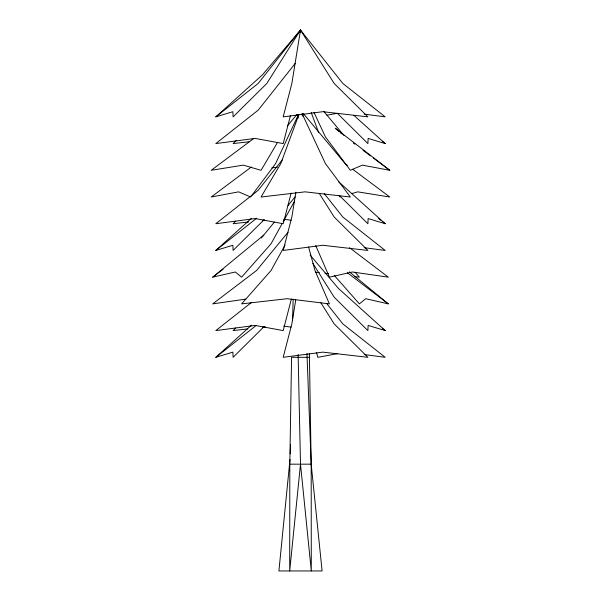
<?xml version="1.0" encoding="UTF-8"?>
<svg xmlns="http://www.w3.org/2000/svg" width="601" height="601" viewBox="0 0 601 601"><rect width="100%" height="100%" fill="white"/><g stroke="black" fill="none" stroke-linecap="round" stroke-linejoin="round"><path stroke-width="0.9" d="M300.5 464.167L311.295 570.95L311.183 464.167L309.44 357.31L291.56 357.31L289.817 464.167L289.705 570.95L300.5 464.167L298.126 354.492M215.804 116.872L258.152 83.479L300.5 30.05L291.846 83.479L283.199 116.872L322.775 111.696L367.895 116.872L334.194 83.479L300.5 30.05L266.806 83.479L233.105 116.872L232.872 111.696L215.804 116.872L262.479 74.794L300.5 30.05L300.485 31.928L300.5 30.05L342.848 83.479L385.196 116.872L364.153 114.107M292.559 320.739L293.153 299.17M298.096 118.194L298.194 114.445M300.447 31.928L300.5 30.05L300.8 31.891M306.968 353.553L311.183 464.167L322.091 570.95L278.909 570.95L289.998 459.48M290.215 453.853L290.576 444.485M295.88 192.185L291.846 217.051L283.199 250.444L322.775 245.276L367.895 250.444L334.194 217.051L319.326 193.484M295.73 299.959L291.846 323.916L283.199 357.31L322.775 352.133L367.895 357.31L334.194 323.916L320.814 302.701M290.448 115.61L283.199 143.586L255.147 138.41L215.804 143.586L258.152 110.193L295.279 63.353M291.147 193.049L283.199 223.73L255.147 218.561L215.804 223.73L258.152 190.337L282.515 159.596M291.38 299.005L283.199 330.595L255.147 325.419L215.804 330.595L251.579 302.378M298.885 114.573L280.78 163.622L261.059 197.015L305.135 191.847L350.353 197.015L325.426 163.622L302.085 113.589M298.524 114.438L275.574 163.622L251.203 196.279M282.38 223.219L271.059 243.766L241.61 277.166L235.269 271.99L212.694 277.166L263.824 235.089M283.289 221.574L294.61 201.027M285.099 245.005L271.059 270.488L241.61 303.881L287.173 298.705L329.416 303.881L314.962 270.488L308.591 246.936M277.497 142.475L261.059 170.301L243.262 165.132L211.206 170.301L253.622 138.576M261.345 237.996L274.394 222.107M288.044 205.504L295.159 196.835M288.044 232.219L256.597 270.488L212.694 303.881L245.832 299.103M287.406 125.864L296.932 114.468M236.411 140.311L233.105 143.586L249.685 141.686M235.75 221.115L233.105 223.73L248.761 221.934M264.162 219.673L233.105 250.444L232.872 245.276L215.804 250.444L251.331 218.418M235.75 327.973L233.105 330.595L247.837 328.905M264.162 326.531L233.105 357.31L232.872 352.133L215.804 357.31L251.331 325.276M215.804 250.444L256.695 218.208M215.804 357.31L255.966 325.644M212.694 277.166L223.114 269.24M251.391 166.965L211.206 197.015L238.627 191.847L250.647 197.015M351.51 193.657L357.738 191.847L389.794 197.015L352.584 169.189M326.854 115.204L336.808 113.371M337.709 353.636L317.801 357.31L316.629 352.795M271.87 167.874L277.407 167.243M262.577 220.357L264.417 220.139M262.577 327.214L265.334 326.899M289.817 464.167L311.183 464.167M315.683 272.2L319.401 272.621M324.983 273.252L328.702 273.68M354.74 276.633L359.39 277.166L355.093 272.291M283.747 219.282L291.109 220.244M283.747 326.14L291.109 327.102M364.153 247.68L385.196 250.444L342.848 217.051L324.285 193.635M364.153 354.537L385.196 357.31L342.848 323.916L326.606 303.422M338.806 131.326L335.29 128.231L389.794 170.301L362.373 165.132L350.353 170.301L325.426 136.908L313.955 112.312M349.414 271.877L388.306 303.881L365.731 298.705L359.39 303.881L334.239 275.356M353.846 115.332L385.196 143.586L368.128 138.41L367.895 143.586L337.499 113.469M338.521 181.66L385.196 223.73L368.128 218.561L367.895 223.73L339.482 195.58M310.154 255.132L338.521 288.518L385.196 330.595L368.128 325.419L367.895 330.595L334.194 297.202L312.888 263.411M353.328 143.03L354.823 144.142M363.004 150.265L370.449 155.832M373.424 158.055L389.794 170.301M347.378 165.298L345.147 163.622L303.475 113.754M349.609 247.732L388.306 277.166L352.404 271.99L329.416 277.166L315.698 245.478M347.378 272.749L388.306 303.881M382.274 141.288L385.196 143.586M378.622 218.554L380.816 220.282M382.274 221.431L385.196 223.73M382.274 328.289L385.196 330.595M340.219 132.566L341.623 133.805M323.714 111.26L343.952 135.488M339.002 195.43L339.941 197.015M311.168 112.387L318.605 132.528M300.5 30.05L300.553 31.928M302.776 113.506L302.859 116.316M309.335 353.553L309.44 357.31M302.168 113.506L302.205 115.377"/></g></svg>
